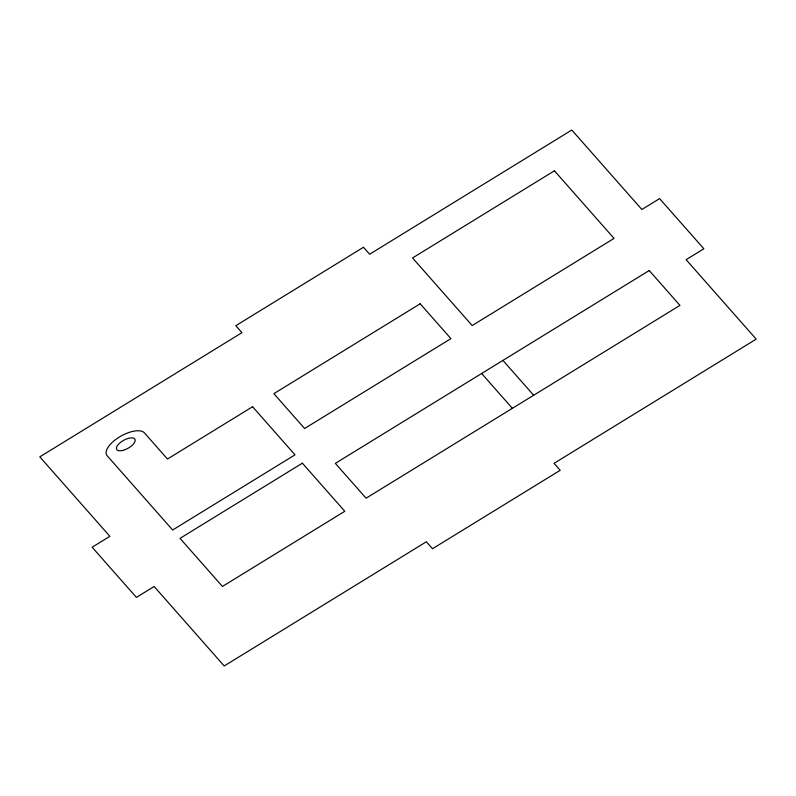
<?xml version="1.0" encoding="UTF-8"?>
<svg xmlns="http://www.w3.org/2000/svg" width="796" height="796" viewBox="0 0 796 796"><rect width="100%" height="100%" fill="white"/><g stroke="black" fill="none" stroke-linecap="round" stroke-linejoin="round"><path stroke-width="1.19" d="M502.923 360.409L533.658 395.254M481.64 373.483L512.375 408.328M363.483 247.267L235.805 325.703L241.954 332.668L39.8 456.864L109.878 536.325L92.147 547.22L136.405 597.398L154.135 586.503L224.213 665.963L426.367 541.768L432.517 548.733L560.195 470.297L554.046 463.332L756.2 339.136L686.122 259.675L703.853 248.78L659.595 198.602L641.865 209.497L571.787 130.037L369.633 254.232L363.483 247.267M554.424 170.802L412.557 257.954L472.187 325.564L614.044 238.402L554.424 170.802M252.591 406.736L167.478 459.023L144.424 432.885A21.93 9.582 -29.2 0 0 119.35 437.014A21.93 9.582 -29.2 0 0 107.181 455.77L172.652 529.997L295.008 454.824L252.591 406.736M420.169 303.783L273.874 393.662L304.609 428.507L450.904 338.628L420.169 303.783M302.38 463.192L180.025 538.355L222.442 586.453L344.797 511.281L302.38 463.192M649.218 270.531L335.345 463.362L366.08 498.206L679.953 305.385L649.218 270.531M122.743 450.436A10.447 4.557 -29.2 0 0 135.021 439.432A10.447 4.557 -29.2 0 0 119.659 443.113A10.447 4.557 -29.2 0 0 122.743 450.436"/></g></svg>
